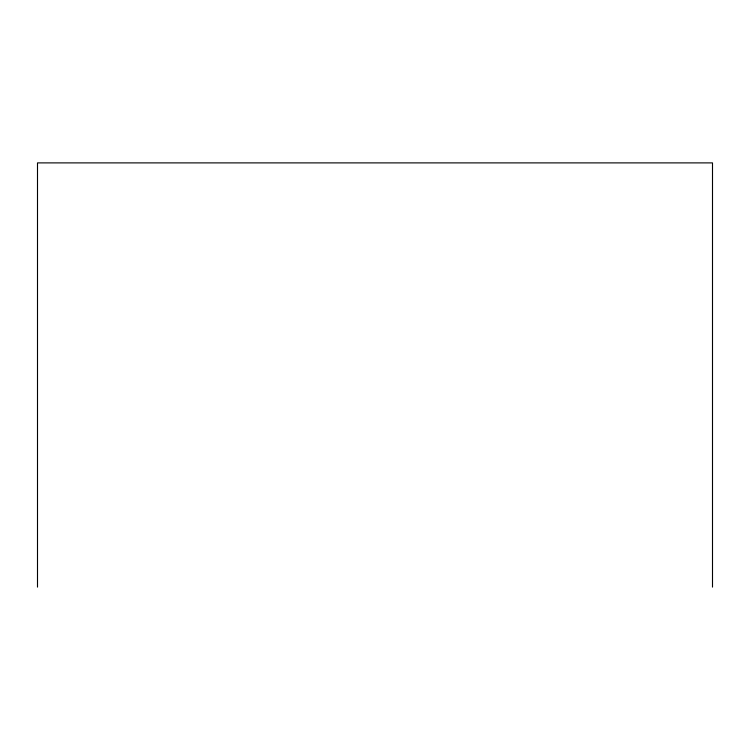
<?xml version="1.0" encoding="UTF-8"?>
<svg xmlns="http://www.w3.org/2000/svg" width="750" height="750" viewBox="0 0 750 750"><rect width="100%" height="100%" fill="white"/><g stroke="black" fill="none" stroke-linecap="round" stroke-linejoin="round"><path stroke-width="1.12" d="M712.5 587.109L712.5 162.891L37.5 162.891L37.5 587.109"/></g></svg>
